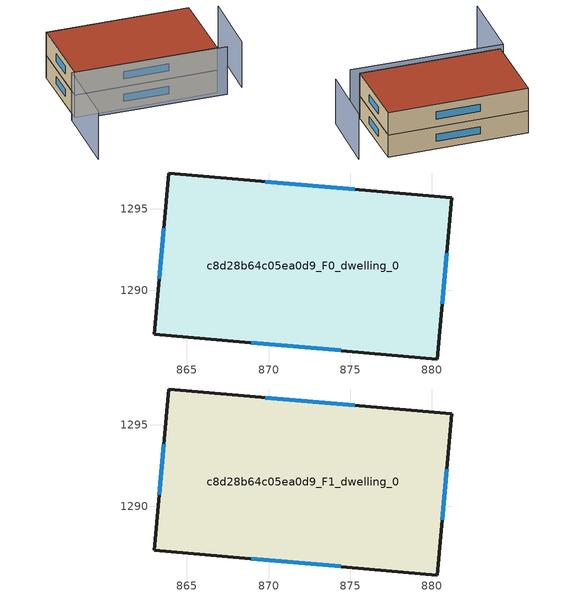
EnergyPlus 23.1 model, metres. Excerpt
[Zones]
c8d28b64c05ea0d9_F0_dwelling_0
 floor ground (EU_floor_Construction): 881.22,1295.66 880.35,1285.8 863.01,1287.32 863.88,1297.19 z0
 wall outside (EU_wall_Construction): 881.22,1295.66 863.88,1297.19 863.01,1287.32 880.35,1285.8 881.22,1295.66 z0:3
 window (EU_Window_Construction): 875.28,1296.18 869.81,1296.66 / 880.64,1289.17 880.92,1292.28 / 868.95,1286.8 874.41,1286.32 / 863.58,1293.81 863.31,1290.7 z1.03:1.97
c8d28b64c05ea0d9_F1_dwelling_0
 floor to c8d28b64c05ea0d9_F0_dwelling_0 (EU_floor_Construction): 881.22,1295.66 880.35,1285.8 863.01,1287.32 863.88,1297.19 z3
 wall outside (EU_wall_Construction): 881.22,1295.66 863.88,1297.19 863.01,1287.32 880.35,1285.8 881.22,1295.66 z3:6
 window (EU_Window_Construction): 875.28,1296.18 869.81,1296.66 / 880.64,1289.17 880.92,1292.28 / 868.95,1286.8 874.41,1286.32 / 863.58,1293.81 863.31,1290.7 z4.03:4.97
 roof outside (EU_roof_Construction): 880.35,1285.8 881.22,1295.66 863.88,1297.19 863.01,1287.32 z6
shading: 861.44,1277.41 862.43,1286.97 / 862.43,1286.97 881.23,1285.02 z0:6.3; 883.48,1285.86 884.5,1294.59 z0:6
[Building]
EU S2 Campaign: North Axis=0; Terrain=City; Solar Distribution=FullExterior
[Site:Location]
Cape.Town.Intl.AP: Latitude=-33.965; Longitude=18.602; Time Zone=2; Elevation=46
[SizingPeriod:WeatherFileDays]
AnnualSizingPeriod: Begin Month=1; Begin Day of Month=1; End Month=12; End Day of Month=31; Day of Week for Start Day=Monday; Use Weather File Daylight Saving Period=No; Use Weather File Rain and Snow Indicators=No
[MATERIAL]
EU_InternalMass_Material: Roughness=MediumRough; Thickness=0.1; Conductivity=1; Density=1800; Specific Heat=900; Thermal Absorptance=0.9; Solar Absorptance=0.7; Visible Absorptance=0.7
[MATERIAL:NOMASS] Roughness=MediumRough; Thermal Absorptance=0.9; Solar Absorptance=0.7; Visible Absorptance=0.7
Name | Thermal Resistance
EU_wall_NoMass | 0.493876
EU_roof_NoMass | 0.449382
EU_floor_NoMass | 1.25
[WINDOWMATERIAL:SIMPLEGLAZINGSYSTEM]
EU_Window_SimpleGlazing: UFactor=4.4; Solar Heat Gain Coefficient=0.85; Visible Transmittance=0.85
[CONSTRUCTION]
EU_wall_Construction: EU_wall_NoMass
EU_roof_Construction: EU_roof_NoMass
EU_floor_Construction: EU_floor_NoMass
EU_Window_Construction: EU_Window_SimpleGlazing
EU_InternalMass_Construction: EU_InternalMass_Material
[ZONE] Type=1; Multiplier=1; Ceiling Height=autocalculate; Volume=517.02; Floor Area=autocalculate; Part of Total Floor Area=Yes
c8d28b64c05ea0d9_F0_dwelling_0; c8d28b64c05ea0d9_F1_dwelling_0
[INTERNALMASS] Construction=EU_InternalMass_Construction; Surface Area=172.34
Name | Zone or ZoneList
c8d28b64c05ea0d9_F0_dwelling_0_EU_InternalMass | c8d28b64c05ea0d9_F0_dwelling_0
c8d28b64c05ea0d9_F1_dwelling_0_EU_InternalMass | c8d28b64c05ea0d9_F1_dwelling_0
[OTHEREQUIPMENT] Fuel Type=Electricity; Design Level Calculation Method=Watts/Area; Power per Zone Floor Area=1; Fraction Latent=0; Fraction Radiant=0; Fraction Lost=0; Carbon Dioxide Generation Rate=0; EndUse Subcategory=EU_Step8_InternalGains
Name | Zone or ZoneList or Space or SpaceList | Schedule
EU_Step8_InternalGain_c8d28b64c05ea0d9_F0_dwelling_0_f000 | c8d28b64c05ea0d9_F0_dwelling_0 | EU_Step8_GainSchedule_c8d28b64c05ea0d9_F0_dwelling_0_f000
EU_Step8_InternalGain_c8d28b64c05ea0d9_F1_dwelling_0_f000 | c8d28b64c05ea0d9_F1_dwelling_0 | EU_Step8_GainSchedule_c8d28b64c05ea0d9_F1_dwelling_0_f000
[ZONEVENTILATION:DESIGNFLOWRATE] Schedule=EU_AlwaysOn; Design Flow Rate Calculation Method=AirChanges/Hour; Air Changes per Hour=0.64; Ventilation Type=Natural; Fan Pressure Rise=0; Fan Total Efficiency=1; Constant Term Coefficient=1; Temperature Term Coefficient=0; Velocity Term Coefficient=0; Velocity Squared Term Coefficient=0; Minimum Indoor Temperature=-100; Maximum Indoor Temperature=100; Delta Temperature=-100; Minimum Outdoor Temperature=-100; Maximum Outdoor Temperature=100; Maximum Wind Speed=40
Name | Zone or ZoneList or Space or SpaceList
EU_ConstantAir_c8d28b64c05ea0d9_F0_dwelling_0 | c8d28b64c05ea0d9_F0_dwelling_0
EU_ConstantAir_c8d28b64c05ea0d9_F1_dwelling_0 | c8d28b64c05ea0d9_F1_dwelling_0
[HVACTEMPLATE:THERMOSTAT] Constant Heating Setpoint=20; Constant Cooling Setpoint=50
EU_HeatOnly_c8d28b64c05ea0d9_F0_dwelling_0; EU_HeatOnly_c8d28b64c05ea0d9_F1_dwelling_0
[HVACTEMPLATE:ZONE:IDEALLOADSAIRSYSTEM] System Availability Schedule=EU_AlwaysOn; Maximum Heating Supply Air Temperature=50; Minimum Cooling Supply Air Temperature=13; Maximum Heating Supply Air Humidity Ratio=0.0156; Minimum Cooling Supply Air Humidity Ratio=0.0077; Heating Limit=NoLimit; Cooling Limit=NoLimit; Heating Availability Schedule=EU_AlwaysOn; Cooling Availability Schedule=EU_CoolingOff; Dehumidification Control Type=ConstantSensibleHeatRatio; Cooling Sensible Heat Ratio=0.7; Dehumidification Setpoint=60; Humidification Control Type=None; Humidification Setpoint=30; Outdoor Air Method=None; Outdoor Air Flow Rate per Person=0.00944; Outdoor Air Flow Rate per Zone Floor Area=0; Outdoor Air Flow Rate per Zone=0; Demand Controlled Ventilation Type=None; Outdoor Air Economizer Type=NoEconomizer; Heat Recovery Type=None; Sensible Heat Recovery Effectiveness=0.7; Latent Heat Recovery Effectiveness=0.65
Name | Template Thermostat
c8d28b64c05ea0d9_F0_dwelling_0 | EU_HeatOnly_c8d28b64c05ea0d9_F0_dwelling_0
c8d28b64c05ea0d9_F1_dwelling_0 | EU_HeatOnly_c8d28b64c05ea0d9_F1_dwelling_0
[SIZING:ZONE] Zone Cooling Design Supply Air Temperature Input Method=SupplyAirTemperature; Zone Cooling Design Supply Air Temperature=13; Zone Heating Design Supply Air Temperature Input Method=SupplyAirTemperature; Zone Heating Design Supply Air Temperature=50; Zone Cooling Design Supply Air Humidity Ratio=0.008; Zone Heating Design Supply Air Humidity Ratio=0.008; Cooling Design Air Flow Method=DesignDay; Cooling Design Air Flow Rate=0; Cooling Minimum Air Flow per Zone Floor Area=0.000762; Cooling Minimum Air Flow=0; Cooling Minimum Air Flow Fraction=0.2; Heating Design Air Flow Method=DesignDay; Heating Design Air Flow Rate=0; Heating Maximum Air Flow per Zone Floor Area=0.002032; Heating Maximum Air Flow=0.141576; Heating Maximum Air Flow Fraction=0.3; Account for Dedicated Outdoor Air System=No; Dedicated Outdoor Air System Control Strategy=NeutralSupplyAir; Dedicated Outdoor Air Low Setpoint Temperature for Design=autosize; Dedicated Outdoor Air High Setpoint Temperature for Design=autosize; Zone Load Sizing Method=Sensible Load Only No Latent Load; Zone Latent Cooling Design Supply Air Humidity Ratio Input Method=HumidityRatioDifference; Zone Cooling Design Supply Air Humidity Ratio Difference=0.005; Zone Latent Heating Design Supply Air Humidity Ratio Input Method=HumidityRatioDifference; Zone Humidification Design Supply Air Humidity Ratio Difference=0.005
c8d28b64c05ea0d9_F0_dwelling_0; c8d28b64c05ea0d9_F1_dwelling_0
[SCHEDULE:CONSTANT]
Name | Hourly Value
EU_AlwaysOn | 1
EU_CoolingOff | 0
[SCHEDULE:FILE] Column Number=1; Rows to Skip at Top=0; Number of Hours of Data=8760; Column Separator=Comma; Interpolate to Timestep=No; Minutes per Item=60; Adjust Schedule for Daylight Savings=Yes
Name | File
EU_Step8_GainSchedule_c8d28b64c05ea0d9_F0_dwelling_0_f000 | ../../schedules/c8d28b64c05ea0d9/c8d28b64c05ea0d9_F0_dwelling_0_f000_gain.csv
EU_Step8_GainSchedule_c8d28b64c05ea0d9_F1_dwelling_0_f000 | ../../schedules/c8d28b64c05ea0d9/c8d28b64c05ea0d9_F1_dwelling_0_f000_gain.csv
